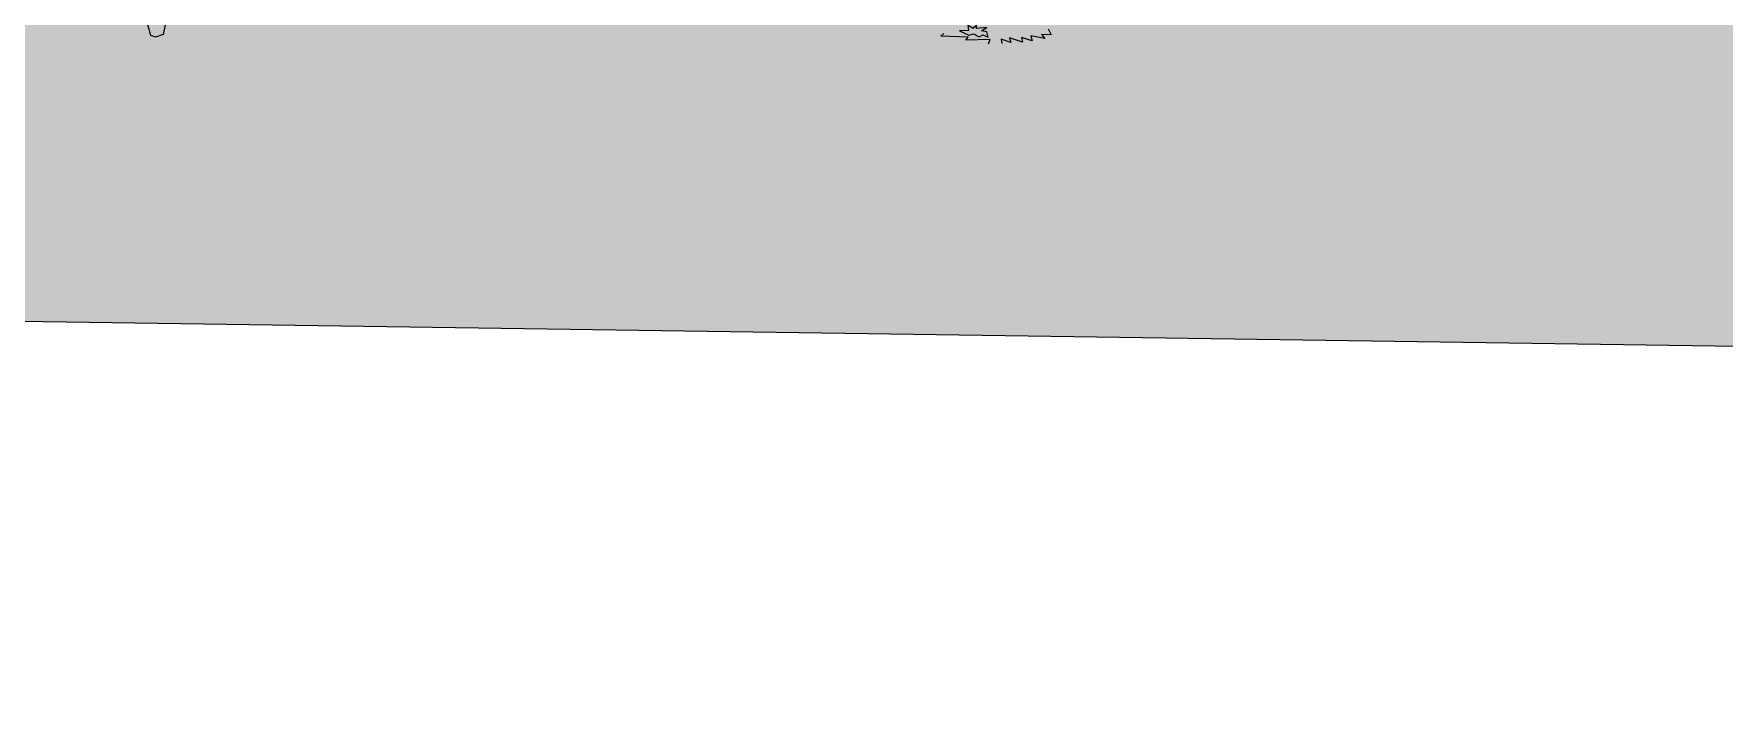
# Model space of a CAD drawing. Header units: inches. Extents: x 11.9 to 85.3, y 21.1 to 37.4.
# Drawn here: x 28.52 to 31.252, y 21.109 to 22.182 of the extents above; entities that cross this region are included whole.
import ezdxf

# ---------------------------------------------------------------- set-up
doc = ezdxf.new("R2010")
doc.units = ezdxf.units.IN
doc.header["$MEASUREMENT"] = 0
doc.layers.add('CAY', color=94, linetype='Continuous')
doc.layers.add('CAY-3', color=61, linetype='Continuous')

# ---------------------------------------------------------------- blocks, each defined once
blk = doc.blocks.new('A$C76451831')
at = {"layer": 'CAY'}
for p, q in [((5224.8, 27.3), (5236, 37.4)), ((5323.5, 23.9), (5224.8, 27.3)), ((5314.9, 13.3), (5323.5, 23.9)), ((5402.9, 15.7), (5314.9, 13.3)), ((5396.9, 0), (5402.9, 15.7)), ((5476.9, 4.9), (5442.9, 17)), ((5442.9, 17), (5445, 1)), ((5472.5, 21.4), (5476.9, 4.9)), ((5519.5, 6.1), (5472.5, 21.4)), ((5515.1, 22.2), (5519.5, 6.1)), ((5554.6, 10.4), (5515.1, 22.2)), ((5600.2, 19.2), (5549.8, 29.1)), ((5549.8, 29.1), (5554.6, 10.4)), ((5621.9, 32), (5587.1, 33.3)), ((5587.1, 33.3), (5600.2, 19.2)), ((5611.8, 53.7), (5621.9, 32))]:
    blk.add_line(p, q, dxfattribs=at)
blk.add_lwpolyline([(5395.1, 24.1), (5390.7, 42.8), (5371.8, 46.2), (5391.3, 58.7), (5353.5, 54.6), (5353.9, 65.4), (5340.4, 55), (5322.2, 66.5), (5324.3, 47.9), (5292.1, 46.3), (5326.4, 31.5), (5342.5, 36.4), (5363.4, 25.2), (5376.8, 32.4)], close=True, dxfattribs=at)
at = {"layer": 'CAY-3'}
for p, q in [((2380.7, 30.2), (2370.7, 68.5)), ((2432.6, 68.5), (2426.1, 33.7)), ((2398.4, 23.7), (2380.7, 30.2)), ((2426.1, 33.7), (2398.4, 23.7))]:
    blk.add_line(p, q, dxfattribs=at)

msp = doc.modelspace()

# ---------------------------------------------------------------- hatches: boundary and pattern name
at = {"true_color": 0x000000}
h = msp.add_hatch(color=18, dxfattribs=at)
h.dxf.hatch_style = 1
h.paths.add_polyline_path([(70.5198, 21.5465), (69.2436, 22.3819), (69.2436, 24.0633), (69.1166, 24.0633), (69.1166, 22.2596), (70.2537, 21.5191), (12.4966, 22.5475), (12.4966, 21.9488), (70.5198, 21.1086)])

# ---------------------------------------------------------------- linework, layer by layer
msp.add_lwpolyline([(12.4966, 22.5475), (70.2537, 21.5191), (69.1166, 22.2596), (69.1166, 24.0633), (67.0614, 24.0633), (69.2436, 24.0633), (69.2436, 22.3819), (70.5198, 21.5465), (70.5198, 21.1086), (12.4966, 21.9488)], close=True)

# ---------------------------------------------------------------- block references
at = {"layer": 'CAY', "xscale": 0.0004489089019145984, "yscale": 0.0004489089019145984, "zscale": 0.0004489089019145984}
msp.add_blockref('A$C76451831', (27.6401, 22.1661), dxfattribs=at)

doc.saveas('drawing.dxf')
